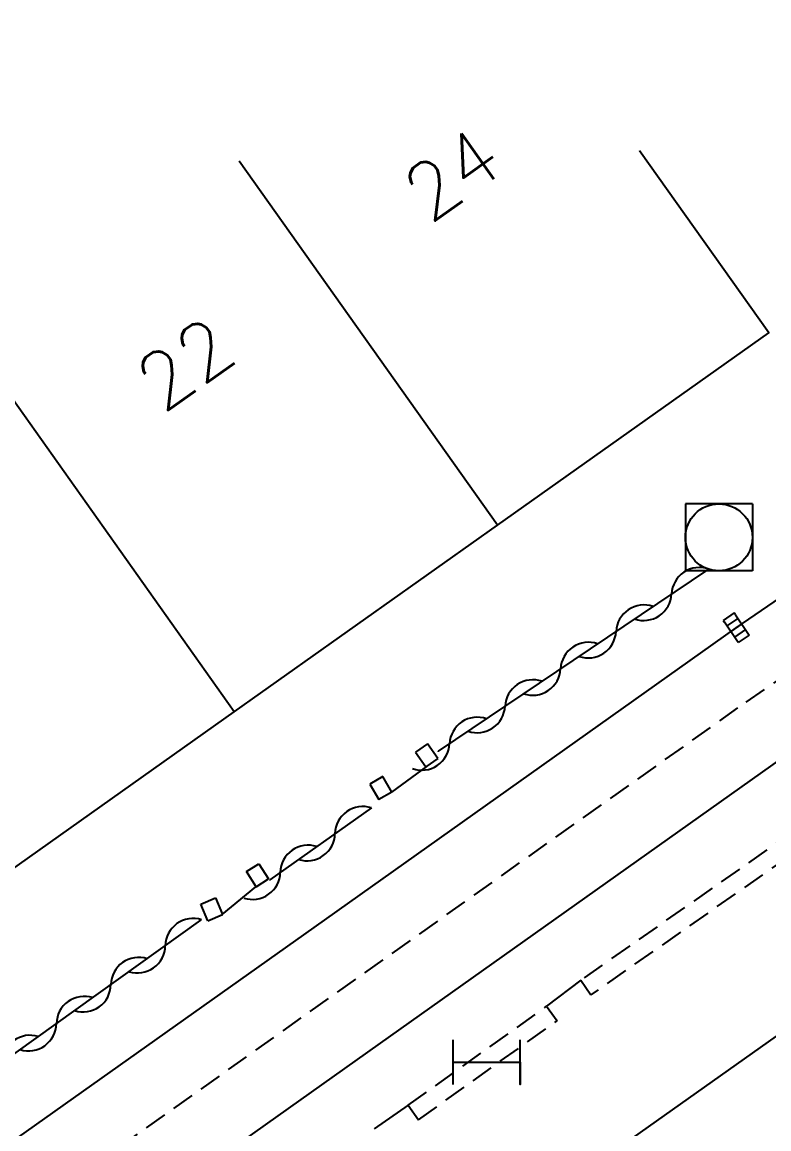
# Model space of a CAD drawing. Header units: millimetres. Extents: x 134000 to 135000, y 131000 to 132000.
# Drawn here: x 134219.91 to 134236.64, y 131411.1 to 131435.9 of the extents above; entities that cross this region are included whole.
import ezdxf
from ezdxf.enums import TextEntityAlignment as Align

# ---------------------------------------------------------------- set-up
doc = ezdxf.new("R2010")
doc.units = ezdxf.units.MM
doc.linetypes.add('DASHED', pattern=[0.75, 0.5, -0.25])
doc.layers.get('0').update_dxf_attribs({"linetype": 'CONTINUOUS'})
for name, color, linetype in [('W0001', 6, 'DASHED'), ('W0008', 7, 'CONTINUOUS'), ('W0100', 7, 'CONTINUOUS'), ('W0105', 7, 'CONTINUOUS'), ('W0112', 1, 'DASHED'), ('W0310', 3, 'CONTINUOUS'), ('W0400', 7, 'CONTINUOUS'), ('W0420', 7, 'CONTINUOUS'), ('W0991', 7, 'CONTINUOUS'), ('W1102', 7, 'CONTINUOUS'), ('W1474', 7, 'CONTINUOUS')]:
    doc.layers.add(name, color=color, linetype=linetype)
doc.styles.get("Standard").update_dxf_attribs({"font": 'romans.shx', "width": 0.85})

# ---------------------------------------------------------------- blocks, each defined once
blk = doc.blocks.new('T400')
for p, q in [((-0.15, 0.3), (0.15, 0.3)), ((-0.15, -0.25), (-0.15, 0.3)), ((0.15, 0.3), (0.15, -0.25)), ((-0.15, 0.15), (0.15, 0.15)), ((-0.15, 0), (0.15, 0)), ((-0.15, -0.15), (0.15, -0.15)), ((-0.15, -0.25), (-0.15, -0.3)), ((-0.15, -0.3), (0.15, -0.3)), ((0.15, -0.3), (0.15, -0.25))]:
    blk.add_line(p, q)
blk = doc.blocks.new('T1474')
at = {"color": 0, "linetype": 'Continuous', "flags": 128}
for points in [[(-0.75, -0.5), (-0.75, 0.5)], [(0.75, 0), (0.749, -0.5), (0.75, 0.5)], [(-0.75, 0), (0.75, 0)]]:
    blk.add_lwpolyline(points, dxfattribs=at)
blk = doc.blocks.new('T420')
for p, q in [((0.75, 0.75), (-0.75, 0.75)), ((-0.75, 0.75), (-0.75, -0.75)), ((0.75, 0.75), (0.75, -0.75)), ((0.75, -0.75), (-0.75, -0.75))]:
    blk.add_line(p, q)
blk.add_ellipse((0, 0), major_axis=(-0.53, 0.53), ratio=1, start_param=3.926991, end_param=10.210176)
blk = doc.blocks.new('t310o')
at = {"color": 0, "linetype": 'Continuous'}
for centre, start, end in [((0.5, -0.375), 36.8699, 143.1303), ((-0.5, 0.375), 216.8699, 323.1304)]:
    blk.add_arc(centre, 0.625, start, end, dxfattribs=at)

msp = doc.modelspace()

# ---------------------------------------------------------------- linework, layer by layer
at = {"layer": 'W0001'}
msp.add_lwpolyline([(134130.036, 131341.852), (134133.158, 131344.527), (134135.776, 131346.514), (134147.01, 131354.496), (134156.655, 131361.328), (134160.164, 131364.318), (134163.596, 131367.916), (134168.082, 131372.26), (134174.206, 131376.706), (134191.15, 131388.734), (134222.086, 131410.692), (134236.134, 131420.666), (134240.456, 131423.624), (134245.467, 131426.29), (134250.698, 131428.331), (134259.606, 131431.258), (134270.122, 131434.798), (134276.155, 131437.378)], dxfattribs=at)
at = {"layer": 'W0008'}
for points in [[(134214.868, 131403.748), (134228.174, 131413.183), (134237.611, 131419.888), (134241.171, 131422.319), (134243.655, 131423.774), (134245.341, 131424.606), (134247.268, 131425.459), (134249.829, 131426.464), (134252.162, 131427.255), (134269.872, 131433.045)], [(134213.145, 131406.177), (134226.45, 131415.611), (134235.909, 131422.332), (134239.577, 131424.837), (134242.242, 131426.397), (134244.078, 131427.304), (134246.121, 131428.208), (134248.806, 131429.262), (134251.22, 131430.08), (134259.237, 131432.707)]]:
    msp.add_lwpolyline(points, dxfattribs=at)
at = {"layer": 'W0100'}
for points in [[(134218.689, 131416.212), (134224.662, 131420.448), (134230.558, 131424.628), (134236.637, 131428.941), (134233.743, 131433.019), (134233.743, 131433.019), (134233.743, 131433.019), (134233.743, 131433.019), (134233.743, 131433.019), (134233.743, 131433.019), (134233.743, 131433.019), (134233.743, 131433.019), (134233.743, 131433.019), (134233.743, 131433.019), (134233.743, 131433.019), (134233.743, 131433.019), (134233.743, 131433.019), (134233.743, 131433.019), (134233.743, 131433.019), (134233.743, 131433.019), (134233.743, 131433.019), (134233.743, 131433.019), (134233.743, 131433.019), (134233.743, 131433.019), (134233.743, 131433.019), (134233.743, 131433.019), (134233.743, 131433.019), (134233.743, 131433.019), (134233.743, 131433.019), (134233.743, 131433.019), (134233.743, 131433.019), (134233.743, 131433.019), (134233.743, 131433.019), (134233.743, 131433.019), (134233.743, 131433.019), (134233.743, 131433.019), (134233.743, 131433.019), (134233.743, 131433.019), (134233.743, 131433.019), (134233.743, 131433.019), (134233.743, 131433.019), (134233.743, 131433.019), (134233.743, 131433.019), (134233.743, 131433.019), (134233.743, 131433.019), (134233.743, 131433.019), (134233.743, 131433.019), (134233.743, 131433.019), (134233.743, 131433.019), (134233.743, 131433.019), (134233.743, 131433.019), (134233.743, 131433.019), (134233.743, 131433.019), (134233.743, 131433.019), (134233.743, 131433.019), (134233.743, 131433.019), (134233.743, 131433.019), (134233.743, 131433.019), (134233.743, 131433.019), (134233.743, 131433.019), (134233.743, 131433.019), (134233.743, 131433.019), (134233.743, 131433.019), (134233.743, 131433.019), (134233.743, 131433.019), (134233.743, 131433.019), (134233.743, 131433.019), (134233.743, 131433.019), (134233.743, 131433.019), (134233.743, 131433.019), (134233.743, 131433.019), (134233.743, 131433.019), (134233.743, 131433.019), (134233.743, 131433.019), (134233.743, 131433.019), (134233.743, 131433.019), (134233.743, 131433.019), (134233.743, 131433.019), (134233.743, 131433.019), (134233.743, 131433.019), (134233.743, 131433.019), (134233.743, 131433.019), (134233.743, 131433.019), (134233.743, 131433.019), (134233.743, 131433.019), (134233.743, 131433.019), (134233.743, 131433.019), (134233.743, 131433.019), (134233.743, 131433.019), (134233.743, 131433.019), (134233.743, 131433.019), (134233.743, 131433.019), (134233.743, 131433.019), (134233.743, 131433.019), (134233.743, 131433.019), (134233.743, 131433.019), (134233.743, 131433.019), (134233.743, 131433.019), (134233.743, 131433.019), (134233.743, 131433.019), (134233.743, 131433.019), (134233.743, 131433.019), (134233.743, 131433.019), (134233.743, 131433.019), (134233.743, 131433.019), (134233.743, 131433.019), (134233.743, 131433.019), (134233.743, 131433.019), (134233.743, 131433.019), (134233.743, 131433.019), (134233.743, 131433.019), (134233.743, 131433.019), (134233.743, 131433.019), (134233.743, 131433.019), (134233.743, 131433.019), (134233.743, 131433.019), (134233.743, 131433.019), (134233.743, 131433.019)], [(134243.886, 131410.105), (134247.968, 131412.993), (134244.145, 131418.395), (134238.06, 131414.068), (134232.145, 131409.875)]]:
    msp.add_lwpolyline(points, dxfattribs=at)
at = {"layer": 'W0105'}
for p, q in [((134228.967, 131419.219), (134228.185, 131418.645)), ((134224.392, 131415.904), (134225.149, 131416.528)), ((134232.425, 131414.434), (134231.662, 131413.848)), ((134228.56, 131411.632), (134227.796, 131411.103))]:
    msp.add_line(p, q, dxfattribs=at)
at = {"layer": 'W0112'}
for p, q in [((134232.426, 131414.435), (134232.655, 131414.107)), ((134228.56, 131411.632), (134231.662, 131413.848)), ((134231.662, 131413.848), (134231.895, 131413.523)), ((134228.793, 131411.307), (134231.895, 131413.523)), ((134228.56, 131411.632), (134228.793, 131411.307))]:
    msp.add_line(p, q, dxfattribs=at)
for points in [[(134229.222, 131419.399), (134228.993, 131419.727), (134228.725, 131419.54), (134228.954, 131419.212), (134228.954, 131419.212), (134228.954, 131419.212), (134228.954, 131419.212), (134228.954, 131419.212), (134228.954, 131419.212), (134228.954, 131419.212), (134228.954, 131419.212), (134228.954, 131419.212), (134228.954, 131419.212), (134228.954, 131419.212), (134228.954, 131419.212), (134228.954, 131419.212), (134228.954, 131419.212), (134228.954, 131419.212), (134228.954, 131419.212), (134228.954, 131419.212), (134228.954, 131419.212), (134228.954, 131419.212), (134228.954, 131419.212), (134228.954, 131419.212), (134228.954, 131419.212), (134228.954, 131419.212), (134228.954, 131419.212), (134228.954, 131419.212), (134228.954, 131419.212), (134228.954, 131419.212), (134228.954, 131419.212), (134228.954, 131419.212), (134228.954, 131419.212), (134228.954, 131419.212), (134228.954, 131419.212), (134228.954, 131419.212), (134228.954, 131419.212), (134228.954, 131419.212), (134228.954, 131419.212), (134228.954, 131419.212), (134228.954, 131419.212), (134228.954, 131419.212), (134228.954, 131419.212), (134228.954, 131419.212), (134228.954, 131419.212), (134228.954, 131419.212), (134228.954, 131419.212), (134228.954, 131419.212), (134228.954, 131419.212), (134228.954, 131419.212), (134228.954, 131419.212), (134228.954, 131419.212), (134228.954, 131419.212), (134228.954, 131419.212), (134228.954, 131419.212), (134228.954, 131419.212), (134228.954, 131419.212), (134228.954, 131419.212), (134228.954, 131419.212), (134228.954, 131419.212), (134228.954, 131419.212), (134228.954, 131419.212), (134228.954, 131419.212), (134228.954, 131419.212), (134228.954, 131419.212), (134228.954, 131419.212), (134228.954, 131419.212), (134228.954, 131419.212), (134228.954, 131419.212), (134228.954, 131419.212), (134228.954, 131419.212), (134228.954, 131419.212), (134228.954, 131419.212), (134228.954, 131419.212), (134228.954, 131419.212), (134228.954, 131419.212), (134228.954, 131419.212), (134228.954, 131419.212), (134228.954, 131419.212), (134228.954, 131419.212), (134228.954, 131419.212), (134228.954, 131419.212), (134228.954, 131419.212), (134228.954, 131419.212), (134228.954, 131419.212), (134228.954, 131419.212), (134228.954, 131419.212), (134228.954, 131419.212), (134228.954, 131419.212), (134228.954, 131419.212), (134228.954, 131419.212), (134228.954, 131419.212), (134228.954, 131419.212), (134228.954, 131419.212), (134228.954, 131419.212), (134228.954, 131419.212), (134228.954, 131419.212), (134228.954, 131419.212), (134228.954, 131419.212), (134228.954, 131419.212), (134228.954, 131419.212), (134228.954, 131419.212), (134228.954, 131419.212), (134228.954, 131419.212), (134228.954, 131419.212), (134228.954, 131419.212), (134228.954, 131419.212), (134228.954, 131419.212), (134228.954, 131419.212), (134228.954, 131419.212), (134228.954, 131419.212), (134228.954, 131419.212), (134228.954, 131419.212), (134228.954, 131419.212), (134228.954, 131419.212), (134228.954, 131419.212), (134228.954, 131419.212), (134228.954, 131419.212), (134228.954, 131419.212), (134228.954, 131419.212)], [(134229.222, 131419.399), (134228.954, 131419.212), (134228.954, 131419.212), (134228.954, 131419.212), (134228.954, 131419.212), (134228.954, 131419.212), (134228.954, 131419.212), (134228.954, 131419.212), (134228.954, 131419.212), (134228.954, 131419.212), (134228.954, 131419.212), (134228.954, 131419.212), (134228.954, 131419.212), (134228.954, 131419.212), (134228.954, 131419.212), (134228.954, 131419.212), (134228.954, 131419.212), (134228.954, 131419.212), (134228.954, 131419.212), (134228.954, 131419.212), (134228.954, 131419.212), (134228.954, 131419.212), (134228.954, 131419.212), (134228.954, 131419.212), (134228.954, 131419.212), (134228.954, 131419.212), (134228.954, 131419.212), (134228.954, 131419.212), (134228.954, 131419.212), (134228.954, 131419.212), (134228.954, 131419.212), (134228.954, 131419.212), (134228.954, 131419.212), (134228.954, 131419.212), (134228.954, 131419.212), (134228.954, 131419.212), (134228.954, 131419.212), (134228.954, 131419.212), (134228.954, 131419.212), (134228.954, 131419.212), (134228.954, 131419.212), (134228.954, 131419.212), (134228.954, 131419.212), (134228.954, 131419.212), (134228.954, 131419.212), (134228.954, 131419.212), (134228.954, 131419.212), (134228.954, 131419.212), (134228.954, 131419.212), (134228.954, 131419.212), (134228.954, 131419.212), (134228.954, 131419.212), (134228.954, 131419.212), (134228.954, 131419.212), (134228.954, 131419.212), (134228.954, 131419.212), (134228.954, 131419.212), (134228.954, 131419.212), (134228.954, 131419.212), (134228.954, 131419.212), (134228.954, 131419.212), (134228.954, 131419.212), (134228.954, 131419.212), (134228.954, 131419.212), (134228.954, 131419.212), (134228.954, 131419.212), (134228.954, 131419.212), (134228.954, 131419.212), (134228.954, 131419.212), (134228.954, 131419.212), (134228.954, 131419.212), (134228.954, 131419.212), (134228.954, 131419.212), (134228.954, 131419.212), (134228.954, 131419.212), (134228.954, 131419.212), (134228.954, 131419.212), (134228.954, 131419.212), (134228.954, 131419.212), (134228.954, 131419.212), (134228.954, 131419.212), (134228.954, 131419.212), (134228.954, 131419.212), (134228.954, 131419.212), (134228.954, 131419.212), (134228.954, 131419.212), (134228.954, 131419.212), (134228.954, 131419.212), (134228.954, 131419.212), (134228.954, 131419.212), (134228.954, 131419.212), (134228.954, 131419.212), (134228.954, 131419.212), (134228.954, 131419.212), (134228.954, 131419.212), (134228.954, 131419.212), (134228.954, 131419.212), (134228.954, 131419.212), (134228.954, 131419.212), (134228.954, 131419.212), (134228.954, 131419.212), (134228.954, 131419.212), (134228.954, 131419.212), (134228.954, 131419.212), (134228.954, 131419.212), (134228.954, 131419.212), (134228.954, 131419.212), (134228.954, 131419.212), (134228.954, 131419.212), (134228.954, 131419.212), (134228.954, 131419.212), (134228.954, 131419.212), (134228.954, 131419.212), (134228.954, 131419.212), (134228.954, 131419.212), (134228.954, 131419.212), (134228.954, 131419.212), (134228.954, 131419.212), (134228.954, 131419.212), (134228.954, 131419.212)], [(134240.268, 131418.581), (134239.666, 131418.219), (134239.055, 131419.071), (134232.426, 131414.435)], [(134228.191, 131418.649), (134227.993, 131418.996), (134227.699, 131418.828), (134227.898, 131418.481), (134227.898, 131418.481), (134227.898, 131418.481), (134227.898, 131418.481), (134227.898, 131418.481), (134227.898, 131418.481), (134227.898, 131418.481), (134227.898, 131418.481), (134227.898, 131418.481), (134227.898, 131418.481), (134227.898, 131418.481), (134227.898, 131418.481), (134227.898, 131418.481), (134227.898, 131418.481), (134227.898, 131418.481), (134227.898, 131418.481), (134227.898, 131418.481), (134227.898, 131418.481), (134227.898, 131418.481), (134227.898, 131418.481), (134227.898, 131418.481), (134227.898, 131418.481), (134227.898, 131418.481), (134227.898, 131418.481), (134227.898, 131418.481), (134227.898, 131418.481), (134227.898, 131418.481), (134227.898, 131418.481), (134227.898, 131418.481), (134227.898, 131418.481), (134227.898, 131418.481), (134227.898, 131418.481), (134227.898, 131418.481), (134227.898, 131418.481), (134227.898, 131418.481), (134227.898, 131418.481), (134227.898, 131418.481), (134227.898, 131418.481), (134227.898, 131418.481), (134227.898, 131418.481), (134227.898, 131418.481), (134227.898, 131418.481), (134227.898, 131418.481), (134227.898, 131418.481), (134227.898, 131418.481), (134227.898, 131418.481), (134227.898, 131418.481), (134227.898, 131418.481), (134227.898, 131418.481), (134227.898, 131418.481), (134227.898, 131418.481), (134227.898, 131418.481), (134227.898, 131418.481), (134227.898, 131418.481), (134227.898, 131418.481), (134227.898, 131418.481), (134227.898, 131418.481), (134227.898, 131418.481), (134227.898, 131418.481), (134227.898, 131418.481), (134227.898, 131418.481), (134227.898, 131418.481), (134227.898, 131418.481), (134227.898, 131418.481), (134227.898, 131418.481), (134227.898, 131418.481), (134227.898, 131418.481), (134227.898, 131418.481), (134227.898, 131418.481), (134227.898, 131418.481), (134227.898, 131418.481), (134227.898, 131418.481), (134227.898, 131418.481), (134227.898, 131418.481), (134227.898, 131418.481), (134227.898, 131418.481), (134227.898, 131418.481), (134227.898, 131418.481), (134227.898, 131418.481), (134227.898, 131418.481), (134227.898, 131418.481), (134227.898, 131418.481), (134227.898, 131418.481), (134227.898, 131418.481), (134227.898, 131418.481), (134227.898, 131418.481), (134227.898, 131418.481), (134227.898, 131418.481), (134227.898, 131418.481), (134227.898, 131418.481), (134227.898, 131418.481), (134227.898, 131418.481), (134227.898, 131418.481), (134227.898, 131418.481), (134227.898, 131418.481), (134227.898, 131418.481), (134227.898, 131418.481), (134227.898, 131418.481), (134227.898, 131418.481), (134227.898, 131418.481), (134227.898, 131418.481), (134227.898, 131418.481), (134227.898, 131418.481), (134227.898, 131418.481), (134227.898, 131418.481), (134227.898, 131418.481), (134227.898, 131418.481), (134227.898, 131418.481), (134227.898, 131418.481), (134227.898, 131418.481), (134227.898, 131418.481), (134227.898, 131418.481), (134227.898, 131418.481), (134227.898, 131418.481), (134227.898, 131418.481), (134227.898, 131418.481), (134227.898, 131418.481)], [(134228.191, 131418.649), (134227.898, 131418.481), (134227.898, 131418.481), (134227.898, 131418.481), (134227.898, 131418.481), (134227.898, 131418.481), (134227.898, 131418.481), (134227.898, 131418.481), (134227.898, 131418.481), (134227.898, 131418.481), (134227.898, 131418.481), (134227.898, 131418.481), (134227.898, 131418.481), (134227.898, 131418.481), (134227.898, 131418.481), (134227.898, 131418.481), (134227.898, 131418.481), (134227.898, 131418.481), (134227.898, 131418.481), (134227.898, 131418.481), (134227.898, 131418.481), (134227.898, 131418.481), (134227.898, 131418.481), (134227.898, 131418.481), (134227.898, 131418.481), (134227.898, 131418.481), (134227.898, 131418.481), (134227.898, 131418.481), (134227.898, 131418.481), (134227.898, 131418.481), (134227.898, 131418.481), (134227.898, 131418.481), (134227.898, 131418.481), (134227.898, 131418.481), (134227.898, 131418.481), (134227.898, 131418.481), (134227.898, 131418.481), (134227.898, 131418.481), (134227.898, 131418.481), (134227.898, 131418.481), (134227.898, 131418.481), (134227.898, 131418.481), (134227.898, 131418.481), (134227.898, 131418.481), (134227.898, 131418.481), (134227.898, 131418.481), (134227.898, 131418.481), (134227.898, 131418.481), (134227.898, 131418.481), (134227.898, 131418.481), (134227.898, 131418.481), (134227.898, 131418.481), (134227.898, 131418.481), (134227.898, 131418.481), (134227.898, 131418.481), (134227.898, 131418.481), (134227.898, 131418.481), (134227.898, 131418.481), (134227.898, 131418.481), (134227.898, 131418.481), (134227.898, 131418.481), (134227.898, 131418.481), (134227.898, 131418.481), (134227.898, 131418.481), (134227.898, 131418.481), (134227.898, 131418.481), (134227.898, 131418.481), (134227.898, 131418.481), (134227.898, 131418.481), (134227.898, 131418.481), (134227.898, 131418.481), (134227.898, 131418.481), (134227.898, 131418.481), (134227.898, 131418.481), (134227.898, 131418.481), (134227.898, 131418.481), (134227.898, 131418.481), (134227.898, 131418.481), (134227.898, 131418.481), (134227.898, 131418.481), (134227.898, 131418.481), (134227.898, 131418.481), (134227.898, 131418.481), (134227.898, 131418.481), (134227.898, 131418.481), (134227.898, 131418.481), (134227.898, 131418.481), (134227.898, 131418.481), (134227.898, 131418.481), (134227.898, 131418.481), (134227.898, 131418.481), (134227.898, 131418.481), (134227.898, 131418.481), (134227.898, 131418.481), (134227.898, 131418.481), (134227.898, 131418.481), (134227.898, 131418.481), (134227.898, 131418.481), (134227.898, 131418.481), (134227.898, 131418.481), (134227.898, 131418.481), (134227.898, 131418.481), (134227.898, 131418.481), (134227.898, 131418.481), (134227.898, 131418.481), (134227.898, 131418.481), (134227.898, 131418.481), (134227.898, 131418.481), (134227.898, 131418.481), (134227.898, 131418.481), (134227.898, 131418.481), (134227.898, 131418.481), (134227.898, 131418.481), (134227.898, 131418.481), (134227.898, 131418.481), (134227.898, 131418.481), (134227.898, 131418.481), (134227.898, 131418.481), (134227.898, 131418.481), (134227.898, 131418.481)], [(134240.474, 131418.238), (134239.556, 131417.686), (134238.96, 131418.517), (134232.655, 131414.107)], [(134225.15, 131416.528), (134224.939, 131416.868), (134225.216, 131417.04), (134225.428, 131416.701), (134225.428, 131416.701), (134225.428, 131416.701), (134225.428, 131416.701), (134225.428, 131416.701), (134225.428, 131416.701), (134225.428, 131416.701), (134225.428, 131416.701), (134225.428, 131416.701), (134225.428, 131416.701), (134225.428, 131416.701), (134225.428, 131416.701), (134225.428, 131416.701), (134225.428, 131416.701), (134225.428, 131416.701), (134225.428, 131416.701), (134225.428, 131416.701), (134225.428, 131416.701), (134225.428, 131416.701), (134225.428, 131416.701), (134225.428, 131416.701), (134225.428, 131416.701), (134225.428, 131416.701), (134225.428, 131416.701), (134225.428, 131416.701), (134225.428, 131416.701), (134225.428, 131416.701), (134225.428, 131416.701), (134225.428, 131416.701), (134225.428, 131416.701), (134225.428, 131416.701), (134225.428, 131416.701), (134225.428, 131416.701), (134225.428, 131416.701), (134225.428, 131416.701), (134225.428, 131416.701), (134225.428, 131416.701), (134225.428, 131416.701), (134225.428, 131416.701), (134225.428, 131416.701), (134225.428, 131416.701), (134225.428, 131416.701), (134225.428, 131416.701), (134225.428, 131416.701), (134225.428, 131416.701), (134225.428, 131416.701), (134225.428, 131416.701), (134225.428, 131416.701), (134225.428, 131416.701), (134225.428, 131416.701), (134225.428, 131416.701), (134225.428, 131416.701), (134225.428, 131416.701), (134225.428, 131416.701), (134225.428, 131416.701), (134225.428, 131416.701), (134225.428, 131416.701), (134225.428, 131416.701), (134225.428, 131416.701), (134225.428, 131416.701), (134225.428, 131416.701), (134225.428, 131416.701), (134225.428, 131416.701), (134225.428, 131416.701), (134225.428, 131416.701), (134225.428, 131416.701), (134225.428, 131416.701), (134225.428, 131416.701), (134225.428, 131416.701), (134225.428, 131416.701), (134225.428, 131416.701), (134225.428, 131416.701), (134225.428, 131416.701), (134225.428, 131416.701), (134225.428, 131416.701), (134225.428, 131416.701), (134225.428, 131416.701), (134225.428, 131416.701), (134225.428, 131416.701), (134225.428, 131416.701), (134225.428, 131416.701), (134225.428, 131416.701), (134225.428, 131416.701), (134225.428, 131416.701), (134225.428, 131416.701), (134225.428, 131416.701), (134225.428, 131416.701), (134225.428, 131416.701), (134225.428, 131416.701), (134225.428, 131416.701), (134225.428, 131416.701), (134225.428, 131416.701), (134225.428, 131416.701), (134225.428, 131416.701), (134225.428, 131416.701), (134225.428, 131416.701), (134225.428, 131416.701), (134225.428, 131416.701), (134225.428, 131416.701), (134225.428, 131416.701), (134225.428, 131416.701), (134225.428, 131416.701), (134225.428, 131416.701), (134225.428, 131416.701), (134225.428, 131416.701), (134225.428, 131416.701), (134225.428, 131416.701), (134225.428, 131416.701), (134225.428, 131416.701), (134225.428, 131416.701), (134225.428, 131416.701), (134225.428, 131416.701), (134225.428, 131416.701), (134225.428, 131416.701), (134225.428, 131416.701), (134225.428, 131416.701), (134225.428, 131416.701)], [(134225.15, 131416.528), (134225.428, 131416.701), (134225.428, 131416.701), (134225.428, 131416.701), (134225.428, 131416.701), (134225.428, 131416.701), (134225.428, 131416.701), (134225.428, 131416.701), (134225.428, 131416.701), (134225.428, 131416.701), (134225.428, 131416.701), (134225.428, 131416.701), (134225.428, 131416.701), (134225.428, 131416.701), (134225.428, 131416.701), (134225.428, 131416.701), (134225.428, 131416.701), (134225.428, 131416.701), (134225.428, 131416.701), (134225.428, 131416.701), (134225.428, 131416.701), (134225.428, 131416.701), (134225.428, 131416.701), (134225.428, 131416.701), (134225.428, 131416.701), (134225.428, 131416.701), (134225.428, 131416.701), (134225.428, 131416.701), (134225.428, 131416.701), (134225.428, 131416.701), (134225.428, 131416.701), (134225.428, 131416.701), (134225.428, 131416.701), (134225.428, 131416.701), (134225.428, 131416.701), (134225.428, 131416.701), (134225.428, 131416.701), (134225.428, 131416.701), (134225.428, 131416.701), (134225.428, 131416.701), (134225.428, 131416.701), (134225.428, 131416.701), (134225.428, 131416.701), (134225.428, 131416.701), (134225.428, 131416.701), (134225.428, 131416.701), (134225.428, 131416.701), (134225.428, 131416.701), (134225.428, 131416.701), (134225.428, 131416.701), (134225.428, 131416.701), (134225.428, 131416.701), (134225.428, 131416.701), (134225.428, 131416.701), (134225.428, 131416.701), (134225.428, 131416.701), (134225.428, 131416.701), (134225.428, 131416.701), (134225.428, 131416.701), (134225.428, 131416.701), (134225.428, 131416.701), (134225.428, 131416.701), (134225.428, 131416.701), (134225.428, 131416.701), (134225.428, 131416.701), (134225.428, 131416.701), (134225.428, 131416.701), (134225.428, 131416.701), (134225.428, 131416.701), (134225.428, 131416.701), (134225.428, 131416.701), (134225.428, 131416.701), (134225.428, 131416.701), (134225.428, 131416.701), (134225.428, 131416.701), (134225.428, 131416.701), (134225.428, 131416.701), (134225.428, 131416.701), (134225.428, 131416.701), (134225.428, 131416.701), (134225.428, 131416.701), (134225.428, 131416.701), (134225.428, 131416.701), (134225.428, 131416.701), (134225.428, 131416.701), (134225.428, 131416.701), (134225.428, 131416.701), (134225.428, 131416.701), (134225.428, 131416.701), (134225.428, 131416.701), (134225.428, 131416.701), (134225.428, 131416.701), (134225.428, 131416.701), (134225.428, 131416.701), (134225.428, 131416.701), (134225.428, 131416.701), (134225.428, 131416.701), (134225.428, 131416.701), (134225.428, 131416.701), (134225.428, 131416.701), (134225.428, 131416.701), (134225.428, 131416.701), (134225.428, 131416.701), (134225.428, 131416.701), (134225.428, 131416.701), (134225.428, 131416.701), (134225.428, 131416.701), (134225.428, 131416.701), (134225.428, 131416.701), (134225.428, 131416.701), (134225.428, 131416.701), (134225.428, 131416.701), (134225.428, 131416.701), (134225.428, 131416.701), (134225.428, 131416.701), (134225.428, 131416.701), (134225.428, 131416.701), (134225.428, 131416.701), (134225.428, 131416.701), (134225.428, 131416.701)], [(134224.07, 131415.767), (134223.913, 131416.135), (134224.242, 131416.276), (134224.399, 131415.908), (134224.399, 131415.908), (134224.399, 131415.908), (134224.399, 131415.908), (134224.399, 131415.908), (134224.399, 131415.908), (134224.399, 131415.908), (134224.399, 131415.908), (134224.399, 131415.908), (134224.399, 131415.908), (134224.399, 131415.908), (134224.399, 131415.908), (134224.399, 131415.908), (134224.399, 131415.908), (134224.399, 131415.908), (134224.399, 131415.908), (134224.399, 131415.908), (134224.399, 131415.908), (134224.399, 131415.908), (134224.399, 131415.908), (134224.399, 131415.908), (134224.399, 131415.908), (134224.399, 131415.908), (134224.399, 131415.908), (134224.399, 131415.908), (134224.399, 131415.908), (134224.399, 131415.908), (134224.399, 131415.908), (134224.399, 131415.908), (134224.399, 131415.908), (134224.399, 131415.908), (134224.399, 131415.908), (134224.399, 131415.908), (134224.399, 131415.908), (134224.399, 131415.908), (134224.399, 131415.908), (134224.399, 131415.908), (134224.399, 131415.908), (134224.399, 131415.908), (134224.399, 131415.908), (134224.399, 131415.908), (134224.399, 131415.908), (134224.399, 131415.908), (134224.399, 131415.908), (134224.399, 131415.908), (134224.399, 131415.908), (134224.399, 131415.908), (134224.399, 131415.908), (134224.399, 131415.908), (134224.399, 131415.908), (134224.399, 131415.908), (134224.399, 131415.908), (134224.399, 131415.908), (134224.399, 131415.908), (134224.399, 131415.908), (134224.399, 131415.908), (134224.399, 131415.908), (134224.399, 131415.908), (134224.399, 131415.908), (134224.399, 131415.908), (134224.399, 131415.908), (134224.399, 131415.908), (134224.399, 131415.908), (134224.399, 131415.908), (134224.399, 131415.908), (134224.399, 131415.908), (134224.399, 131415.908), (134224.399, 131415.908), (134224.399, 131415.908), (134224.399, 131415.908), (134224.399, 131415.908), (134224.399, 131415.908), (134224.399, 131415.908), (134224.399, 131415.908), (134224.399, 131415.908), (134224.399, 131415.908), (134224.399, 131415.908), (134224.399, 131415.908), (134224.399, 131415.908), (134224.399, 131415.908), (134224.399, 131415.908), (134224.399, 131415.908), (134224.399, 131415.908), (134224.399, 131415.908), (134224.399, 131415.908), (134224.399, 131415.908), (134224.399, 131415.908), (134224.399, 131415.908), (134224.399, 131415.908), (134224.399, 131415.908), (134224.399, 131415.908), (134224.399, 131415.908), (134224.399, 131415.908), (134224.399, 131415.908), (134224.399, 131415.908), (134224.399, 131415.908), (134224.399, 131415.908), (134224.399, 131415.908), (134224.399, 131415.908), (134224.399, 131415.908), (134224.399, 131415.908), (134224.399, 131415.908), (134224.399, 131415.908), (134224.399, 131415.908), (134224.399, 131415.908), (134224.399, 131415.908), (134224.399, 131415.908), (134224.399, 131415.908), (134224.399, 131415.908), (134224.399, 131415.908), (134224.399, 131415.908), (134224.399, 131415.908), (134224.399, 131415.908), (134224.399, 131415.908), (134224.399, 131415.908), (134224.399, 131415.908), (134224.399, 131415.908)], [(134224.07, 131415.767), (134224.399, 131415.908), (134224.399, 131415.908), (134224.399, 131415.908), (134224.399, 131415.908), (134224.399, 131415.908), (134224.399, 131415.908), (134224.399, 131415.908), (134224.399, 131415.908), (134224.399, 131415.908), (134224.399, 131415.908), (134224.399, 131415.908), (134224.399, 131415.908), (134224.399, 131415.908), (134224.399, 131415.908), (134224.399, 131415.908), (134224.399, 131415.908), (134224.399, 131415.908), (134224.399, 131415.908), (134224.399, 131415.908), (134224.399, 131415.908), (134224.399, 131415.908), (134224.399, 131415.908), (134224.399, 131415.908), (134224.399, 131415.908), (134224.399, 131415.908), (134224.399, 131415.908), (134224.399, 131415.908), (134224.399, 131415.908), (134224.399, 131415.908), (134224.399, 131415.908), (134224.399, 131415.908), (134224.399, 131415.908), (134224.399, 131415.908), (134224.399, 131415.908), (134224.399, 131415.908), (134224.399, 131415.908), (134224.399, 131415.908), (134224.399, 131415.908), (134224.399, 131415.908), (134224.399, 131415.908), (134224.399, 131415.908), (134224.399, 131415.908), (134224.399, 131415.908), (134224.399, 131415.908), (134224.399, 131415.908), (134224.399, 131415.908), (134224.399, 131415.908), (134224.399, 131415.908), (134224.399, 131415.908), (134224.399, 131415.908), (134224.399, 131415.908), (134224.399, 131415.908), (134224.399, 131415.908), (134224.399, 131415.908), (134224.399, 131415.908), (134224.399, 131415.908), (134224.399, 131415.908), (134224.399, 131415.908), (134224.399, 131415.908), (134224.399, 131415.908), (134224.399, 131415.908), (134224.399, 131415.908), (134224.399, 131415.908), (134224.399, 131415.908), (134224.399, 131415.908), (134224.399, 131415.908), (134224.399, 131415.908), (134224.399, 131415.908), (134224.399, 131415.908), (134224.399, 131415.908), (134224.399, 131415.908), (134224.399, 131415.908), (134224.399, 131415.908), (134224.399, 131415.908), (134224.399, 131415.908), (134224.399, 131415.908), (134224.399, 131415.908), (134224.399, 131415.908), (134224.399, 131415.908), (134224.399, 131415.908), (134224.399, 131415.908), (134224.399, 131415.908), (134224.399, 131415.908), (134224.399, 131415.908), (134224.399, 131415.908), (134224.399, 131415.908), (134224.399, 131415.908), (134224.399, 131415.908), (134224.399, 131415.908), (134224.399, 131415.908), (134224.399, 131415.908), (134224.399, 131415.908), (134224.399, 131415.908), (134224.399, 131415.908), (134224.399, 131415.908), (134224.399, 131415.908), (134224.399, 131415.908), (134224.399, 131415.908), (134224.399, 131415.908), (134224.399, 131415.908), (134224.399, 131415.908), (134224.399, 131415.908), (134224.399, 131415.908), (134224.399, 131415.908), (134224.399, 131415.908), (134224.399, 131415.908), (134224.399, 131415.908), (134224.399, 131415.908), (134224.399, 131415.908), (134224.399, 131415.908), (134224.399, 131415.908), (134224.399, 131415.908), (134224.399, 131415.908), (134224.399, 131415.908), (134224.399, 131415.908), (134224.399, 131415.908), (134224.399, 131415.908), (134224.399, 131415.908), (134224.399, 131415.908)]]:
    msp.add_lwpolyline(points, dxfattribs=at)
at = {"layer": 'W0310'}
for points in [[(134235.29, 131423.647), (134229.232, 131419.562), (134229.232, 131419.562), (134229.232, 131419.562), (134229.232, 131419.562), (134229.232, 131419.562), (134229.232, 131419.562), (134229.232, 131419.562), (134229.232, 131419.562), (134229.232, 131419.562), (134229.232, 131419.562), (134229.232, 131419.562), (134229.232, 131419.562), (134229.232, 131419.562), (134229.232, 131419.562), (134229.232, 131419.562), (134229.232, 131419.562), (134229.232, 131419.562), (134229.232, 131419.562), (134229.232, 131419.562), (134229.232, 131419.562), (134229.232, 131419.562), (134229.232, 131419.562), (134229.232, 131419.562), (134229.232, 131419.562), (134229.232, 131419.562), (134229.232, 131419.562), (134229.232, 131419.562), (134229.232, 131419.562), (134229.232, 131419.562), (134229.232, 131419.562), (134229.232, 131419.562), (134229.232, 131419.562), (134229.232, 131419.562), (134229.232, 131419.562), (134229.232, 131419.562), (134229.232, 131419.562), (134229.232, 131419.562), (134229.232, 131419.562), (134229.232, 131419.562), (134229.232, 131419.562), (134229.232, 131419.562), (134229.232, 131419.562), (134229.232, 131419.562), (134229.232, 131419.562), (134229.232, 131419.562), (134229.232, 131419.562), (134229.232, 131419.562), (134229.232, 131419.562), (134229.232, 131419.562), (134229.232, 131419.562), (134229.232, 131419.562), (134229.232, 131419.562), (134229.232, 131419.562), (134229.232, 131419.562), (134229.232, 131419.562), (134229.232, 131419.562), (134229.232, 131419.562), (134229.232, 131419.562), (134229.232, 131419.562), (134229.232, 131419.562), (134229.232, 131419.562), (134229.232, 131419.562), (134229.232, 131419.562), (134229.232, 131419.562), (134229.232, 131419.562), (134229.232, 131419.562), (134229.232, 131419.562), (134229.232, 131419.562), (134229.232, 131419.562), (134229.232, 131419.562), (134229.232, 131419.562), (134229.232, 131419.562), (134229.232, 131419.562), (134229.232, 131419.562), (134229.232, 131419.562), (134229.232, 131419.562), (134229.232, 131419.562), (134229.232, 131419.562), (134229.232, 131419.562), (134229.232, 131419.562), (134229.232, 131419.562), (134229.232, 131419.562), (134229.232, 131419.562), (134229.232, 131419.562), (134229.232, 131419.562), (134229.232, 131419.562), (134229.232, 131419.562), (134229.232, 131419.562), (134229.232, 131419.562), (134229.232, 131419.562), (134229.232, 131419.562), (134229.232, 131419.562), (134229.232, 131419.562), (134229.232, 131419.562), (134229.232, 131419.562), (134229.232, 131419.562), (134229.232, 131419.562), (134229.232, 131419.562), (134229.232, 131419.562), (134229.232, 131419.562)], [(134229.232, 131419.562), (134229.232, 131419.562), (134229.232, 131419.562), (134229.232, 131419.562), (134229.232, 131419.562), (134229.232, 131419.562), (134229.232, 131419.562), (134229.232, 131419.562), (134229.232, 131419.562), (134229.232, 131419.562), (134229.232, 131419.562), (134229.232, 131419.562), (134229.232, 131419.562), (134229.232, 131419.562), (134229.232, 131419.562), (134229.232, 131419.562), (134229.232, 131419.562), (134229.232, 131419.562), (134229.232, 131419.562), (134229.232, 131419.562)], [(134227.735, 131418.295), (134225.458, 131416.684), (134225.458, 131416.684), (134225.458, 131416.684), (134225.458, 131416.684), (134225.458, 131416.684), (134225.458, 131416.684), (134225.458, 131416.684), (134225.458, 131416.684), (134225.458, 131416.684), (134225.458, 131416.684), (134225.458, 131416.684), (134225.458, 131416.684), (134225.458, 131416.684), (134225.458, 131416.684), (134225.458, 131416.684), (134225.458, 131416.684), (134225.458, 131416.684), (134225.458, 131416.684), (134225.458, 131416.684), (134225.458, 131416.684), (134225.458, 131416.684), (134225.458, 131416.684), (134225.458, 131416.684), (134225.458, 131416.684), (134225.458, 131416.684), (134225.458, 131416.684), (134225.458, 131416.684), (134225.458, 131416.684), (134225.458, 131416.684), (134225.458, 131416.684), (134225.458, 131416.684), (134225.458, 131416.684), (134225.458, 131416.684), (134225.458, 131416.684), (134225.458, 131416.684), (134225.458, 131416.684), (134225.458, 131416.684), (134225.458, 131416.684), (134225.458, 131416.684), (134225.458, 131416.684), (134225.458, 131416.684), (134225.458, 131416.684), (134225.458, 131416.684), (134225.458, 131416.684), (134225.458, 131416.684), (134225.458, 131416.684), (134225.458, 131416.684), (134225.458, 131416.684), (134225.458, 131416.684), (134225.458, 131416.684), (134225.458, 131416.684), (134225.458, 131416.684), (134225.458, 131416.684), (134225.458, 131416.684), (134225.458, 131416.684), (134225.458, 131416.684), (134225.458, 131416.684), (134225.458, 131416.684), (134225.458, 131416.684), (134225.458, 131416.684), (134225.458, 131416.684), (134225.458, 131416.684), (134225.458, 131416.684), (134225.458, 131416.684), (134225.458, 131416.684), (134225.458, 131416.684), (134225.458, 131416.684), (134225.458, 131416.684), (134225.458, 131416.684), (134225.458, 131416.684), (134225.458, 131416.684), (134225.458, 131416.684), (134225.458, 131416.684), (134225.458, 131416.684), (134225.458, 131416.684), (134225.458, 131416.684), (134225.458, 131416.684), (134225.458, 131416.684), (134225.458, 131416.684), (134225.458, 131416.684), (134225.458, 131416.684), (134225.458, 131416.684), (134225.458, 131416.684), (134225.458, 131416.684), (134225.458, 131416.684), (134225.458, 131416.684), (134225.458, 131416.684), (134225.458, 131416.684), (134225.458, 131416.684), (134225.458, 131416.684), (134225.458, 131416.684), (134225.458, 131416.684), (134225.458, 131416.684), (134225.458, 131416.684), (134225.458, 131416.684), (134225.458, 131416.684), (134225.458, 131416.684), (134225.458, 131416.684), (134225.458, 131416.684), (134225.458, 131416.684)], [(134225.458, 131416.684), (134225.458, 131416.684), (134225.458, 131416.684), (134225.458, 131416.684), (134225.458, 131416.684), (134225.458, 131416.684), (134225.458, 131416.684), (134225.458, 131416.684), (134225.458, 131416.684), (134225.458, 131416.684), (134225.458, 131416.684), (134225.458, 131416.684), (134225.458, 131416.684), (134225.458, 131416.684), (134225.458, 131416.684), (134225.458, 131416.684), (134225.458, 131416.684), (134225.458, 131416.684), (134225.458, 131416.684), (134225.458, 131416.684)], [(134217.426, 131411.131), (134223.914, 131415.777), (134223.914, 131415.777), (134223.914, 131415.777), (134223.914, 131415.777), (134223.914, 131415.777), (134223.914, 131415.777), (134223.914, 131415.777), (134223.914, 131415.777), (134223.914, 131415.777), (134223.914, 131415.777), (134223.914, 131415.777), (134223.914, 131415.777), (134223.914, 131415.777), (134223.914, 131415.777), (134223.914, 131415.777), (134223.914, 131415.777), (134223.914, 131415.777), (134223.914, 131415.777), (134223.914, 131415.777), (134223.914, 131415.777), (134223.914, 131415.777), (134223.914, 131415.777), (134223.914, 131415.777), (134223.914, 131415.777), (134223.914, 131415.777), (134223.914, 131415.777), (134223.914, 131415.777), (134223.914, 131415.777), (134223.914, 131415.777), (134223.914, 131415.777), (134223.914, 131415.777), (134223.914, 131415.777), (134223.914, 131415.777), (134223.914, 131415.777), (134223.914, 131415.777), (134223.914, 131415.777), (134223.914, 131415.777), (134223.914, 131415.777), (134223.914, 131415.777), (134223.914, 131415.777), (134223.914, 131415.777), (134223.914, 131415.777), (134223.914, 131415.777), (134223.914, 131415.777), (134223.914, 131415.777), (134223.914, 131415.777), (134223.914, 131415.777), (134223.914, 131415.777), (134223.914, 131415.777), (134223.914, 131415.777), (134223.914, 131415.777), (134223.914, 131415.777), (134223.914, 131415.777), (134223.914, 131415.777), (134223.914, 131415.777), (134223.914, 131415.777), (134223.914, 131415.777), (134223.914, 131415.777), (134223.914, 131415.777), (134223.914, 131415.777), (134223.914, 131415.777), (134223.914, 131415.777), (134223.914, 131415.777), (134223.914, 131415.777), (134223.914, 131415.777), (134223.914, 131415.777), (134223.914, 131415.777), (134223.914, 131415.777), (134223.914, 131415.777), (134223.914, 131415.777), (134223.914, 131415.777), (134223.914, 131415.777), (134223.914, 131415.777), (134223.914, 131415.777), (134223.914, 131415.777), (134223.914, 131415.777), (134223.914, 131415.777), (134223.914, 131415.777), (134223.914, 131415.777), (134223.914, 131415.777), (134223.914, 131415.777), (134223.914, 131415.777), (134223.914, 131415.777), (134223.914, 131415.777), (134223.914, 131415.777), (134223.914, 131415.777), (134223.914, 131415.777), (134223.914, 131415.777), (134223.914, 131415.777), (134223.914, 131415.777), (134223.914, 131415.777), (134223.914, 131415.777), (134223.914, 131415.777), (134223.914, 131415.777), (134223.914, 131415.777), (134223.914, 131415.777), (134223.914, 131415.777), (134223.914, 131415.777), (134223.914, 131415.777), (134223.914, 131415.777)], [(134223.914, 131415.777), (134223.914, 131415.777), (134223.914, 131415.777), (134223.914, 131415.777), (134223.914, 131415.777), (134223.914, 131415.777), (134223.914, 131415.777), (134223.914, 131415.777), (134223.914, 131415.777), (134223.914, 131415.777), (134223.914, 131415.777), (134223.914, 131415.777), (134223.914, 131415.777), (134223.914, 131415.777), (134223.914, 131415.777), (134223.914, 131415.777), (134223.914, 131415.777), (134223.914, 131415.777), (134223.914, 131415.777), (134223.914, 131415.777)]]:
    msp.add_lwpolyline(points, dxfattribs=at)
at = {"layer": 'W1102'}
for p, q in [((134230.558, 131424.628), (134224.775, 131432.786)), ((134224.662, 131420.448), (134218.878, 131428.605))]:
    msp.add_line(p, q, dxfattribs=at)

# ---------------------------------------------------------------- block references
at = {"layer": 'W0310'}
for p, rotation in [((134234.461, 131423.088), 213.9924260991588), ((134233.217, 131422.249), 213.9924260991588), ((134231.974, 131421.411), 213.9924260991588), ((134230.73, 131420.572), 213.9924260991588), ((134229.486, 131419.733), 213.9924260991588), ((134226.919, 131417.717), 215.2797530601451), ((134225.694, 131416.851), 215.2797530601451), ((134223.117, 131415.206), 35.60609800017033), ((134221.898, 131414.333), 35.60609800017033), ((134220.678, 131413.46), 35.60609800017033), ((134219.459, 131412.587), 35.60609800017033)]:
    msp.add_blockref('t310o', p, dxfattribs=dict(at, rotation=rotation))
at = {"layer": 'W0400', "rotation": 214.3247627551261}
msp.add_blockref('T400', (134235.909, 131422.332), dxfattribs=at)
at = {"layer": 'W0420'}
msp.add_blockref('T420', (134235.522, 131424.357), dxfattribs=at)
at = {"layer": 'W1474'}
msp.add_blockref('T1474', (134230.319, 131412.598), dxfattribs=at)

# ---------------------------------------------------------------- texts
at = {"layer": 'W0991'}
for s, rotation, p in [('24', 35.3598, (134229.547, 131432.494)), ('22', 35.3331, (134223.56, 131428.247))]:
    msp.add_text(s, height=1.25, rotation=rotation, dxfattribs=at).set_placement(p, align=Align.MIDDLE)

doc.saveas('drawing.dxf')
